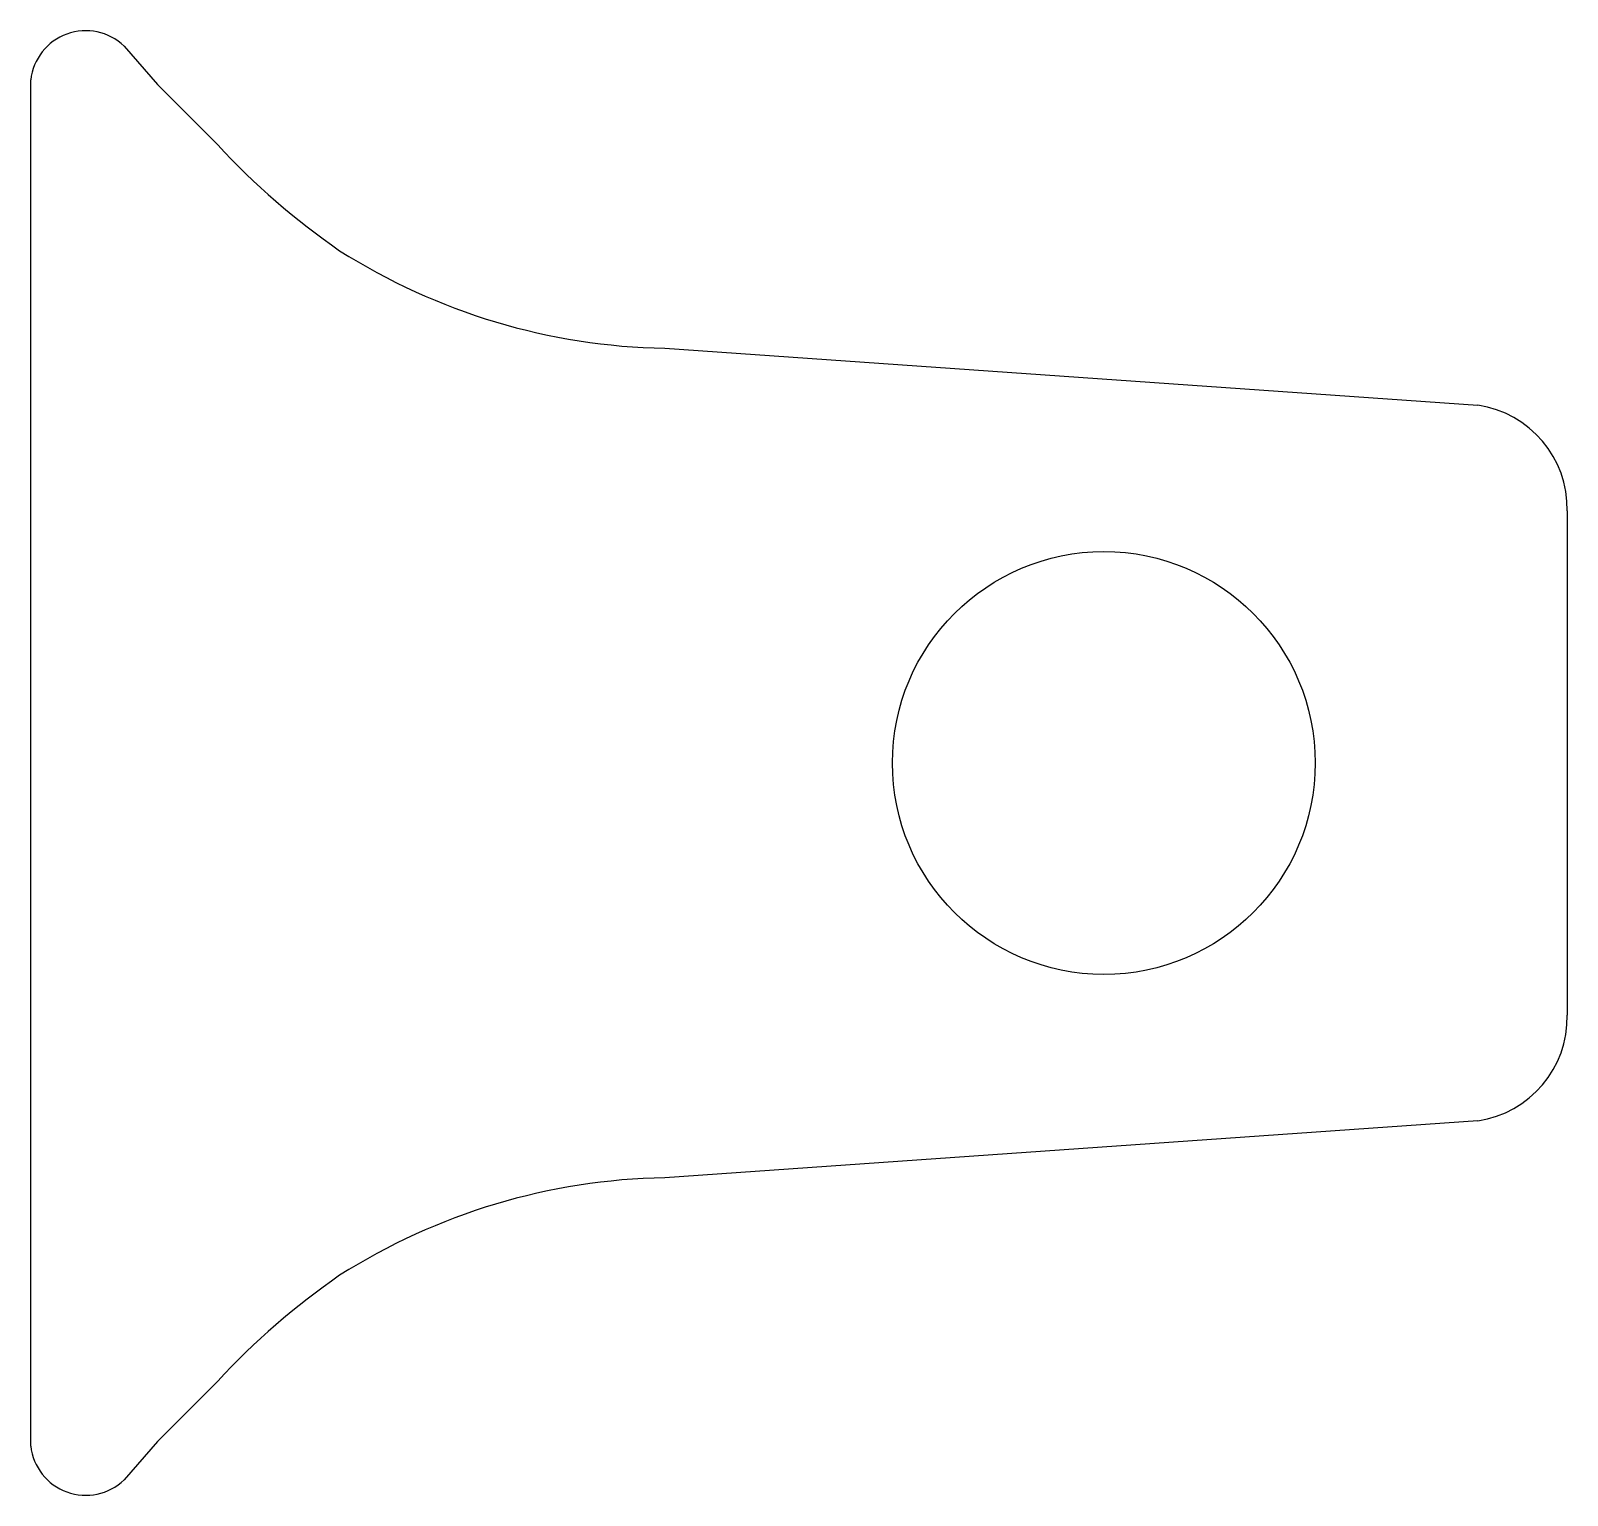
# Model space of a CAD drawing. Header units: millimetres. Extents: x -2993.7173 to -2993.6228, y 2923.4491 to 2923.5392.
import ezdxf

# ---------------------------------------------------------------- set-up
doc = ezdxf.new("R2010")
doc.units = ezdxf.units.MM
doc.header["$LTSCALE"] = 10
doc.layers.add('banheiro_acessórios', color=2, linetype='Continuous')

msp = doc.modelspace()

# ---------------------------------------------------------------- linework, layer by layer
at = {"layer": 'banheiro_acessórios'}
for p, q in [((-2993.711551829553, 2923.538226710472), (-2993.70950060288, 2923.535856662436)), ((-2993.717291855013, 2923.523147914569), (-2993.717291855013, 2923.536147914569)), ((-2993.70950060288, 2923.535856662436), (-2993.705791855013, 2923.532147914569)), ((-2993.678291855013, 2923.519647914569), (-2993.628291855013, 2923.516147914569)), ((-2993.622791855013, 2923.509647914569), (-2993.622791855013, 2923.494147914569)), ((-2993.622791855013, 2923.494147914569), (-2993.622791855013, 2923.478647914569)), ((-2993.628291855013, 2923.472147914569), (-2993.678291855013, 2923.468647914569)), ((-2993.717291855013, 2923.452147914569), (-2993.717291855013, 2923.465147914569)), ((-2993.705791855013, 2923.456147914569), (-2993.70950060288, 2923.452439166702)), ((-2993.70950060288, 2923.452439166702), (-2993.711551829553, 2923.450069118666))]:
    msp.add_line(p, q, dxfattribs=at)
msp.add_lwpolyline([(-2993.717291855013, 2923.465147914569), (-2993.717291855013, 2923.494147914569), (-2993.717291855013, 2923.523147914569)], dxfattribs=at)
msp.add_circle((-2993.651291855013, 2923.494147914569), 0.01299999999998818, dxfattribs=at)
for centre, radius, start, end in [((-2993.713905491377, 2923.535761550933), 0.003408333249061768, 46.32547117647754, 173.4910435629128), ((-2993.672646169125, 2923.562816013674), 0.04515715663897459, 222.7765932131857, 235.3946403526385), ((-2993.677616855013, 2923.558231247901), 0.03858923730845953, 237.6037760568676, 268.9977354729779), ((-2993.629247359001, 2923.509762488118), 0.006456520644192678, 358.9832100328516, 81.48950658186419), ((-2993.629247359, 2923.47853334102), 0.006456520643958503, 278.5104934141448, 1.016789959150319), ((-2993.677616855014, 2923.430064581236), 0.03858923730848584, 91.00226452567193, 122.3962239416305), ((-2993.672646169121, 2923.425479815464), 0.04515715664170107, 124.605359651308, 137.2234067907646), ((-2993.713905491377, 2923.452534278205), 0.003408333249201374, 186.5089564446825, 313.6745288182435)]:
    msp.add_arc(centre, radius, start, end, dxfattribs=at)

doc.saveas('drawing.dxf')
